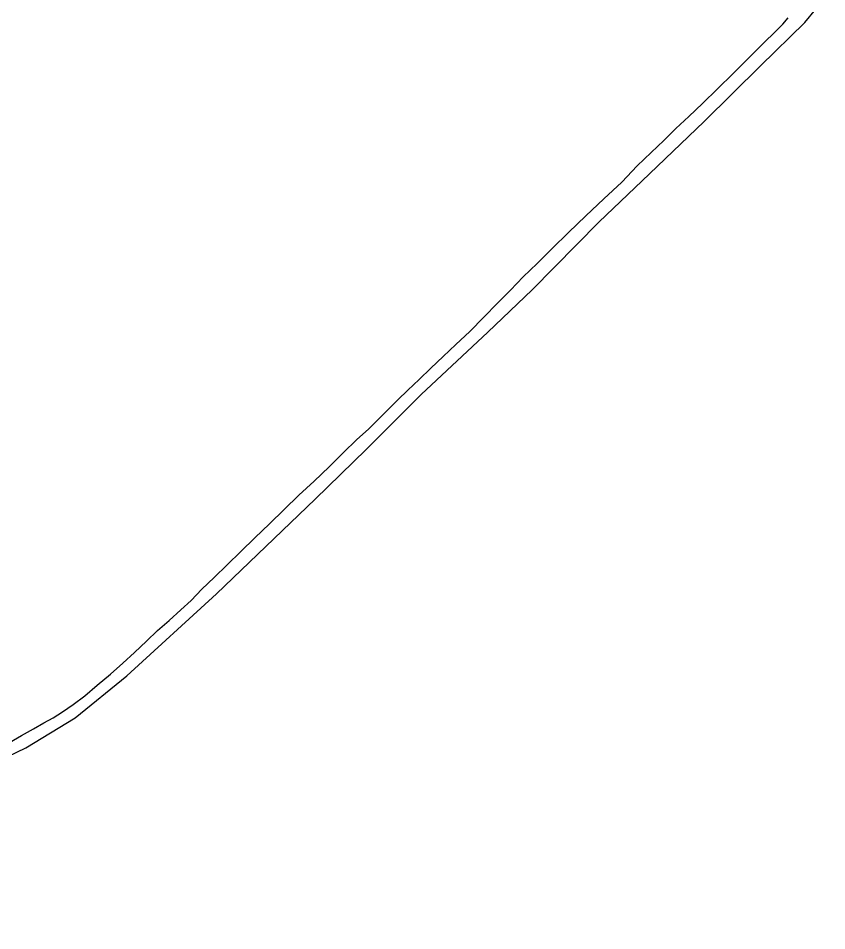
# Model space of a CAD drawing. Extents: x 730929 to 735129, y 7820181 to 7826121.
# Drawn here: x 733290.2 to 733535.4, y 7821500.8 to 7821777.6 of the extents above; entities that cross this region are included whole.
import ezdxf

# ---------------------------------------------------------------- set-up
doc = ezdxf.new("R2010")
doc.units = 0
doc.header["$MEASUREMENT"] = 0
doc.layers.add('0114000475', color=1, linetype='Continuous')
doc.layers.add('0114000475018', color=5, linetype='Continuous')

msp = doc.modelspace()

# ---------------------------------------------------------------- linework, layer by layer
at = {"layer": '0114000475'}
msp.add_lwpolyline([(732761.64, 7821325.35), (733098.19, 7821454.83), (733192.47, 7821504.26), (733203.96, 7821516.71), (733249.1, 7821541.32), (733267.88, 7821544.47), (733292.54, 7821556.26), (733307.45, 7821565.41), (733323.12, 7821578.14), (733350.38, 7821603.02), (733380.32, 7821631.76), (733395.75, 7821646.8), (733412.46, 7821663.43), (733432.67, 7821682.4), (733446.05, 7821695.19), (733466.33, 7821715.72), (733481.61, 7821730.38), (733498.26, 7821746.24), (733515.28, 7821763.15), (733528.77, 7821776.3), (733535.39, 7821784.51)], dxfattribs=at)
at = {"layer": '0114000475018', "flags": 128}
msp.add_lwpolyline([(733287.58, 7821557.86), (733291.26, 7821560.01), (733294.82, 7821562.02), (733297.99, 7821563.84), (733300.78, 7821565.39), (733303.66, 7821567.2), (733306.92, 7821569.37), (733310.48, 7821572.07), (733314.22, 7821575.25), (733318.23, 7821578.61), (733322, 7821581.97), (733325.49, 7821585.24), (733329.13, 7821588.68), (733332.46, 7821591.83), (733335.97, 7821594.86), (733339.49, 7821598.09), (733342.64, 7821601.01), (733345.87, 7821604.36), (733349.66, 7821607.97), (733353.61, 7821611.75), (733357.72, 7821615.79), (733362.02, 7821619.94), (733366.43, 7821624.23), (733370.83, 7821628.54), (733375.35, 7821632.9), (733379.93, 7821637.19), (733384.51, 7821641.49), (733388.76, 7821645.81), (733392.93, 7821649.78), (733396.4, 7821652.91), (733398.7, 7821655.18), (733400.62, 7821657.09), (733402.68, 7821659.25), (733405.3, 7821661.89), (733408.42, 7821664.8), (733411.81, 7821668.03), (733415.35, 7821671.46), (733419.06, 7821675), (733422.95, 7821678.61), (733427.12, 7821682.57), (733431.37, 7821686.9), (733435.57, 7821691.2), (733439.47, 7821695.16), (733443.32, 7821699.2), (733447.54, 7821703.23), (733452.12, 7821707.75), (733457.09, 7821712.63), (733462.37, 7821717.71), (733467.85, 7821722.81), (733473.23, 7821727.9), (733477.89, 7821732.79), (733482.12, 7821736.9), (733485.98, 7821740.52), (733489.63, 7821744.15), (733493.54, 7821747.76), (733497.76, 7821751.74), (733502.28, 7821756.17), (733507.05, 7821760.89), (733511.86, 7821765.7), (733516.35, 7821770.12), (733519.76, 7821773.5), (733522.07, 7821775.85), (733523.71, 7821777.69)], dxfattribs=at)

doc.saveas('drawing.dxf')
